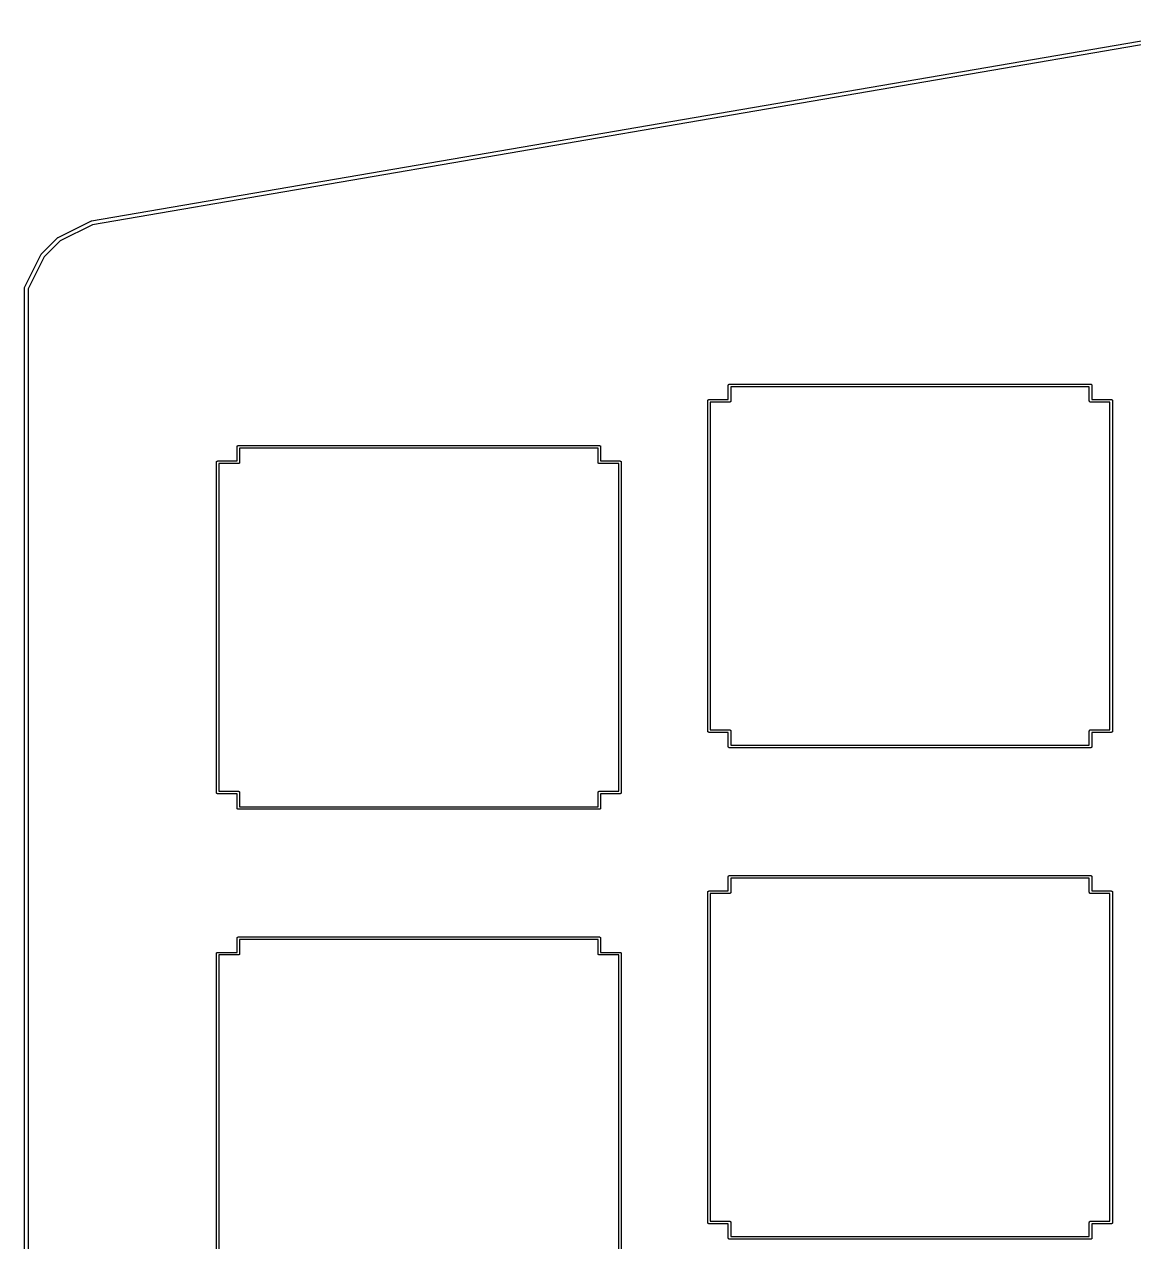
# Model space of a CAD drawing. Extents: x 69 to 219, y -146 to -41.
# Drawn here: x 69.14 to 112.15, y -87.76 to -40.57 of the extents above; entities that cross this region are included whole.
import ezdxf

# ---------------------------------------------------------------- set-up
doc = ezdxf.new("R2010")
doc.units = 0
doc.header["$MEASUREMENT"] = 0
doc.layers.add('BLACK', color=7, linetype='CONTINUOUS')

msp = doc.modelspace()

# ---------------------------------------------------------------- linework, layer by layer
at = {"layer": 'Black'}
for p, q in [((71.7423, -48.1861), (116.192, -40.5661)), ((116.211, -40.715), (71.7786, -48.332)), ((70.4515, -48.8279), (71.7215, -48.1929)), ((71.7786, -48.332), (70.5294, -48.9566)), ((71.7215, -48.1929), (71.732, -48.1898)), ((71.732, -48.1898), (71.7423, -48.1861)), ((69.797, -49.477), (70.432, -48.842)), ((70.5294, -48.9566), (69.9116, -49.5744)), ((70.432, -48.842), (70.4418, -48.8351)), ((70.4418, -48.8351), (70.4515, -48.8279)), ((69.1479, -50.7665), (69.7829, -49.4965)), ((69.7829, -49.4965), (69.7901, -49.4868)), ((69.7901, -49.4868), (69.797, -49.477)), ((69.9116, -49.5744), (69.29, -50.8177)), ((69.14, -50.8), (69.1408, -50.7957)), ((69.14, -60.96), (69.14, -50.8)), ((69.1405, -50.7914), (69.143, -50.783)), ((69.1408, -50.7957), (69.1405, -50.7914)), ((69.143, -50.783), (69.1445, -50.7743)), ((69.1445, -50.7743), (69.1467, -50.7706)), ((69.1467, -50.7706), (69.1479, -50.7665)), ((69.29, -50.8177), (69.29, -60.96)), ((96.437, -54.5629), (96.4377, -54.5586)), ((96.437, -55.1123), (96.437, -54.5629)), ((96.4377, -54.5542), (96.4392, -54.5501)), ((96.4377, -54.5586), (96.4377, -54.5542)), ((96.4392, -54.5501), (96.44, -54.5458)), ((96.44, -54.5458), (96.4422, -54.542)), ((96.4422, -54.542), (96.4437, -54.5379)), ((96.4437, -54.5379), (96.4465, -54.5345)), ((96.4465, -54.5345), (96.4487, -54.5307)), ((96.4487, -54.5307), (96.452, -54.5279)), ((96.452, -54.5279), (96.4548, -54.5246)), ((96.4548, -54.5246), (96.4586, -54.5224)), ((96.4586, -54.5224), (96.462, -54.5196)), ((96.462, -54.5196), (96.4661, -54.5181)), ((96.4661, -54.5181), (96.4699, -54.5159)), ((96.4699, -54.5159), (96.4742, -54.5151)), ((96.4742, -54.5151), (96.4783, -54.5136)), ((96.4783, -54.5136), (96.4827, -54.5136)), ((96.4827, -54.5136), (96.487, -54.5129)), ((96.487, -54.5129), (110.486, -54.5129)), ((96.537, -54.6129), (96.537, -55.1623)), ((110.436, -54.6129), (96.537, -54.6129)), ((110.436, -55.1623), (110.436, -54.6129)), ((110.486, -54.5129), (110.491, -54.5136)), ((110.491, -54.5136), (110.495, -54.5136)), ((110.495, -54.5136), (110.499, -54.5151)), ((110.499, -54.5151), (110.503, -54.5159)), ((110.503, -54.5159), (110.507, -54.5181)), ((110.507, -54.5181), (110.511, -54.5196)), ((110.511, -54.5196), (110.515, -54.5224)), ((110.515, -54.5224), (110.518, -54.5246)), ((110.518, -54.5246), (110.521, -54.5279)), ((110.521, -54.5279), (110.525, -54.5307)), ((110.525, -54.5307), (110.527, -54.5345)), ((110.527, -54.5345), (110.53, -54.5379)), ((110.53, -54.5379), (110.531, -54.542)), ((110.531, -54.542), (110.533, -54.5458)), ((110.533, -54.5458), (110.534, -54.5501)), ((110.534, -54.5501), (110.536, -54.5542)), ((110.536, -54.5542), (110.536, -54.5586)), ((110.536, -54.5586), (110.536, -54.5629)), ((110.536, -54.5629), (110.536, -55.1123)), ((95.6377, -55.1623), (95.6384, -55.158)), ((95.6377, -67.9628), (95.6377, -55.1623)), ((95.6384, -55.1536), (95.6399, -55.1495)), ((95.6384, -55.158), (95.6384, -55.1536)), ((95.6399, -55.1495), (95.6407, -55.1452)), ((95.6407, -55.1452), (95.6429, -55.1414)), ((95.6429, -55.1414), (95.6444, -55.1373)), ((95.6444, -55.1373), (95.6472, -55.1339)), ((95.6472, -55.1339), (95.6494, -55.1301)), ((95.6494, -55.1301), (95.6527, -55.1273)), ((95.6527, -55.1273), (95.6555, -55.124)), ((95.6555, -55.124), (95.6593, -55.1218)), ((95.6593, -55.1218), (95.6627, -55.119)), ((95.6627, -55.119), (95.6668, -55.1175)), ((95.6668, -55.1175), (95.6706, -55.1153)), ((95.6706, -55.1153), (95.6749, -55.1145)), ((95.6749, -55.1145), (95.679, -55.113)), ((95.679, -55.113), (95.6834, -55.113)), ((95.6834, -55.113), (95.6877, -55.1123)), ((95.6877, -55.1123), (96.437, -55.1123)), ((96.487, -55.2123), (95.7377, -55.2123)), ((95.7377, -55.2123), (95.7377, -67.9128)), ((96.4913, -55.2115), (96.487, -55.2123)), ((96.4957, -55.2115), (96.4913, -55.2115)), ((96.4998, -55.21), (96.4957, -55.2115)), ((96.5041, -55.2093), (96.4998, -55.21)), ((96.5079, -55.2071), (96.5041, -55.2093)), ((96.512, -55.2056), (96.5079, -55.2071)), ((96.5153, -55.2028), (96.512, -55.2056)), ((96.5191, -55.2006), (96.5153, -55.2028)), ((96.5219, -55.1972), (96.5191, -55.2006)), ((96.5253, -55.1944), (96.5219, -55.1972)), ((96.5275, -55.1906), (96.5253, -55.1944)), ((96.5303, -55.1873), (96.5275, -55.1906)), ((96.5318, -55.1832), (96.5303, -55.1873)), ((96.534, -55.1794), (96.5318, -55.1832)), ((96.5347, -55.1751), (96.534, -55.1794)), ((96.5362, -55.171), (96.5347, -55.1751)), ((96.537, -55.1623), (96.5362, -55.1666)), ((96.5362, -55.1666), (96.5362, -55.171)), ((110.437, -55.1666), (110.436, -55.1623)), ((110.437, -55.171), (110.437, -55.1666)), ((110.439, -55.1751), (110.437, -55.171)), ((110.439, -55.1794), (110.439, -55.1751)), ((110.441, -55.1832), (110.439, -55.1794)), ((110.443, -55.1873), (110.441, -55.1832)), ((110.446, -55.1906), (110.443, -55.1873)), ((110.448, -55.1944), (110.446, -55.1906)), ((110.451, -55.1972), (110.448, -55.1944)), ((110.454, -55.2006), (110.451, -55.1972)), ((110.458, -55.2028), (110.454, -55.2006)), ((110.461, -55.2056), (110.458, -55.2028)), ((110.465, -55.2071), (110.461, -55.2056)), ((110.469, -55.2093), (110.465, -55.2071)), ((110.473, -55.21), (110.469, -55.2093)), ((110.478, -55.2115), (110.473, -55.21)), ((110.482, -55.2115), (110.478, -55.2115)), ((110.486, -55.2123), (110.482, -55.2115)), ((111.237, -55.2123), (110.486, -55.2123)), ((110.536, -55.1123), (111.287, -55.1123)), ((111.237, -67.9128), (111.237, -55.2123)), ((111.287, -55.1123), (111.291, -55.113)), ((111.291, -55.113), (111.296, -55.113)), ((111.296, -55.113), (111.3, -55.1145)), ((111.3, -55.1145), (111.304, -55.1153)), ((111.304, -55.1153), (111.308, -55.1175)), ((111.308, -55.1175), (111.312, -55.119)), ((111.312, -55.119), (111.315, -55.1218)), ((111.315, -55.1218), (111.319, -55.124)), ((111.319, -55.124), (111.322, -55.1273)), ((111.322, -55.1273), (111.325, -55.1301)), ((111.325, -55.1301), (111.328, -55.1339)), ((111.328, -55.1339), (111.33, -55.1373)), ((111.33, -55.1373), (111.332, -55.1414)), ((111.332, -55.1414), (111.334, -55.1452)), ((111.334, -55.1452), (111.335, -55.1495)), ((111.335, -55.1495), (111.336, -55.1536)), ((111.336, -55.1536), (111.336, -55.158)), ((111.336, -55.158), (111.337, -55.1623)), ((111.337, -55.1623), (111.337, -67.9628)), ((77.3869, -56.9442), (77.3877, -56.9399)), ((77.3869, -57.4935), (77.3869, -56.9442)), ((77.3877, -56.9355), (77.3892, -56.9314)), ((77.3877, -56.9399), (77.3877, -56.9355)), ((77.3892, -56.9314), (77.3899, -56.9271)), ((77.3899, -56.9271), (77.3921, -56.9233)), ((77.3921, -56.9233), (77.3936, -56.9192)), ((77.3936, -56.9192), (77.3964, -56.9158)), ((77.3964, -56.9158), (77.3986, -56.912)), ((77.3986, -56.912), (77.402, -56.9092)), ((77.402, -56.9092), (77.4048, -56.9059)), ((77.4048, -56.9059), (77.4086, -56.9037)), ((77.4086, -56.9037), (77.4119, -56.9009)), ((77.4119, -56.9009), (77.416, -56.8994)), ((77.416, -56.8994), (77.4198, -56.8972)), ((77.4198, -56.8972), (77.4241, -56.8964)), ((77.4241, -56.8964), (77.4282, -56.8949)), ((77.4282, -56.8949), (77.4326, -56.8949)), ((77.4326, -56.8949), (77.4369, -56.8942)), ((77.4369, -56.8942), (91.4365, -56.8942)), ((77.4869, -56.9942), (77.4869, -57.5435)), ((91.3865, -56.9942), (77.4869, -56.9942)), ((91.3865, -57.5435), (91.3865, -56.9942)), ((91.4365, -56.8942), (91.4408, -56.8949)), ((91.4408, -56.8949), (91.4452, -56.8949)), ((91.4452, -56.8949), (91.4493, -56.8964)), ((91.4493, -56.8964), (91.4536, -56.8972)), ((91.4536, -56.8972), (91.4574, -56.8994)), ((91.4574, -56.8994), (91.4615, -56.9009)), ((91.4615, -56.9009), (91.4648, -56.9037)), ((91.4648, -56.9037), (91.4686, -56.9059)), ((91.4686, -56.9059), (91.4714, -56.9092)), ((91.4714, -56.9092), (91.4748, -56.912)), ((91.4748, -56.912), (91.477, -56.9158)), ((91.477, -56.9158), (91.4798, -56.9192)), ((91.4798, -56.9192), (91.4813, -56.9233)), ((91.4813, -56.9233), (91.4835, -56.9271)), ((91.4835, -56.9271), (91.4842, -56.9314)), ((91.4842, -56.9314), (91.4857, -56.9355)), ((91.4857, -56.9355), (91.4857, -56.9399)), ((91.4857, -56.9399), (91.4865, -56.9442)), ((91.4865, -56.9442), (91.4865, -57.4935)), ((76.5877, -57.5435), (76.5884, -57.5392)), ((76.5877, -70.343), (76.5877, -57.5435)), ((76.5884, -57.5348), (76.5899, -57.5307)), ((76.5884, -57.5392), (76.5884, -57.5348)), ((76.5899, -57.5307), (76.5907, -57.5264)), ((76.5907, -57.5264), (76.5929, -57.5226)), ((76.5929, -57.5226), (76.5944, -57.5185)), ((76.5944, -57.5185), (76.5972, -57.5151)), ((76.5972, -57.5151), (76.5994, -57.5113)), ((76.5994, -57.5113), (76.6027, -57.5085)), ((76.6027, -57.5085), (76.6055, -57.5052)), ((76.6055, -57.5052), (76.6093, -57.503)), ((76.6093, -57.503), (76.6127, -57.5002)), ((76.6127, -57.5002), (76.6168, -57.4987)), ((76.6168, -57.4987), (76.6206, -57.4965)), ((76.6206, -57.4965), (76.6249, -57.4957)), ((76.6249, -57.4957), (76.629, -57.4942)), ((76.629, -57.4942), (76.6334, -57.4942)), ((76.6334, -57.4942), (76.6377, -57.4935)), ((76.6377, -57.4935), (77.3869, -57.4935)), ((77.4774, -57.5718), (77.4752, -57.5756)), ((77.4802, -57.5685), (77.4774, -57.5718)), ((77.4817, -57.5644), (77.4802, -57.5685)), ((77.4839, -57.5606), (77.4817, -57.5644)), ((77.4847, -57.5563), (77.4839, -57.5606)), ((77.4862, -57.5522), (77.4847, -57.5563)), ((77.4869, -57.5435), (77.4862, -57.5478)), ((77.4862, -57.5478), (77.4862, -57.5522)), ((91.3872, -57.5478), (91.3865, -57.5435)), ((91.3872, -57.5522), (91.3872, -57.5478)), ((91.3887, -57.5563), (91.3872, -57.5522)), ((91.3895, -57.5606), (91.3887, -57.5563)), ((91.3917, -57.5644), (91.3895, -57.5606)), ((91.3932, -57.5685), (91.3917, -57.5644)), ((91.396, -57.5718), (91.3932, -57.5685)), ((91.3982, -57.5756), (91.396, -57.5718)), ((91.4865, -57.4935), (92.2371, -57.4935)), ((92.2371, -57.4935), (92.2414, -57.4942)), ((92.2414, -57.4942), (92.2458, -57.4942)), ((92.2458, -57.4942), (92.2499, -57.4957)), ((92.2499, -57.4957), (92.2542, -57.4965)), ((92.2542, -57.4965), (92.258, -57.4987)), ((92.258, -57.4987), (92.2621, -57.5002)), ((92.2621, -57.5002), (92.2654, -57.503)), ((92.2654, -57.503), (92.2692, -57.5052)), ((92.2692, -57.5052), (92.272, -57.5085)), ((92.272, -57.5085), (92.2754, -57.5113)), ((92.2754, -57.5113), (92.2776, -57.5151)), ((92.2776, -57.5151), (92.2804, -57.5185)), ((92.2804, -57.5185), (92.2819, -57.5226)), ((92.2819, -57.5226), (92.2841, -57.5264)), ((92.2841, -57.5264), (92.2848, -57.5307)), ((92.2848, -57.5307), (92.2863, -57.5348)), ((92.2863, -57.5348), (92.2863, -57.5392)), ((92.2863, -57.5392), (92.2871, -57.5435)), ((92.2871, -57.5435), (92.2871, -70.343)), ((77.4369, -57.5935), (76.6877, -57.5935)), ((76.6877, -57.5935), (76.6877, -70.293)), ((77.4412, -57.5927), (77.4369, -57.5935)), ((77.4456, -57.5927), (77.4412, -57.5927)), ((77.4497, -57.5912), (77.4456, -57.5927)), ((77.454, -57.5905), (77.4497, -57.5912)), ((77.4578, -57.5883), (77.454, -57.5905)), ((77.4619, -57.5868), (77.4578, -57.5883)), ((77.4653, -57.584), (77.4619, -57.5868)), ((77.4691, -57.5818), (77.4653, -57.584)), ((77.4719, -57.5784), (77.4691, -57.5818)), ((77.4752, -57.5756), (77.4719, -57.5784)), ((91.4015, -57.5784), (91.3982, -57.5756)), ((91.4043, -57.5818), (91.4015, -57.5784)), ((91.4081, -57.584), (91.4043, -57.5818)), ((91.4115, -57.5868), (91.4081, -57.584)), ((91.4156, -57.5883), (91.4115, -57.5868)), ((91.4194, -57.5905), (91.4156, -57.5883)), ((91.4237, -57.5912), (91.4194, -57.5905)), ((91.4278, -57.5927), (91.4237, -57.5912)), ((91.4322, -57.5927), (91.4278, -57.5927)), ((91.4365, -57.5935), (91.4322, -57.5927)), ((92.1871, -57.5935), (91.4365, -57.5935)), ((92.1871, -70.293), (92.1871, -57.5935)), ((69.14, -84.455), (69.14, -60.96)), ((69.29, -60.96), (69.29, -84.455)), ((95.7377, -67.9128), (96.487, -67.9128)), ((96.487, -67.9128), (96.4913, -67.9135)), ((96.4913, -67.9135), (96.4957, -67.9135)), ((96.4957, -67.9135), (96.4998, -67.915)), ((96.4998, -67.915), (96.5041, -67.9158)), ((96.5041, -67.9158), (96.5079, -67.918)), ((96.5079, -67.918), (96.512, -67.9195)), ((96.512, -67.9195), (96.5153, -67.9223)), ((96.5153, -67.9223), (96.5191, -67.9245)), ((96.5191, -67.9245), (96.5219, -67.9278)), ((96.5219, -67.9278), (96.5253, -67.9306)), ((96.5253, -67.9306), (96.5275, -67.9344)), ((96.5275, -67.9344), (96.5303, -67.9378)), ((96.5303, -67.9378), (96.5318, -67.9419)), ((96.5318, -67.9419), (96.534, -67.9457)), ((96.534, -67.9457), (96.5347, -67.95)), ((96.5347, -67.95), (96.5362, -67.9541)), ((96.5362, -67.9541), (96.5362, -67.9585)), ((110.437, -67.9541), (110.439, -67.95)), ((110.437, -67.9585), (110.437, -67.9541)), ((110.439, -67.9457), (110.441, -67.9419)), ((110.439, -67.95), (110.439, -67.9457)), ((110.441, -67.9419), (110.443, -67.9378)), ((110.443, -67.9378), (110.446, -67.9344)), ((110.446, -67.9344), (110.448, -67.9306)), ((110.448, -67.9306), (110.451, -67.9278)), ((110.451, -67.9278), (110.454, -67.9245)), ((110.454, -67.9245), (110.458, -67.9223)), ((110.458, -67.9223), (110.461, -67.9195)), ((110.461, -67.9195), (110.465, -67.918)), ((110.465, -67.918), (110.469, -67.9158)), ((110.469, -67.9158), (110.473, -67.915)), ((110.473, -67.915), (110.478, -67.9135)), ((110.478, -67.9135), (110.482, -67.9135)), ((110.482, -67.9135), (110.486, -67.9128)), ((110.486, -67.9128), (111.237, -67.9128)), ((95.6384, -67.9671), (95.6377, -67.9628)), ((95.6384, -67.9715), (95.6384, -67.9671)), ((95.6399, -67.9756), (95.6384, -67.9715)), ((95.6407, -67.9799), (95.6399, -67.9756)), ((95.6429, -67.9837), (95.6407, -67.9799)), ((95.6444, -67.9878), (95.6429, -67.9837)), ((95.6472, -67.9911), (95.6444, -67.9878)), ((95.6494, -67.9949), (95.6472, -67.9911)), ((95.6527, -67.9977), (95.6494, -67.9949)), ((95.6555, -68.0011), (95.6527, -67.9977)), ((95.6593, -68.0033), (95.6555, -68.0011)), ((95.6627, -68.0061), (95.6593, -68.0033)), ((95.6668, -68.0076), (95.6627, -68.0061)), ((95.6706, -68.0098), (95.6668, -68.0076)), ((95.6749, -68.0105), (95.6706, -68.0098)), ((95.679, -68.012), (95.6749, -68.0105)), ((95.6834, -68.012), (95.679, -68.012)), ((95.6877, -68.0128), (95.6834, -68.012)), ((96.437, -68.0128), (95.6877, -68.0128)), ((96.437, -68.5626), (96.437, -68.0128)), ((96.5362, -67.9585), (96.537, -67.9628)), ((96.537, -67.9628), (96.537, -68.5126)), ((110.436, -67.9628), (110.437, -67.9585)), ((110.436, -68.5126), (110.436, -67.9628)), ((111.287, -68.0128), (110.536, -68.0128)), ((110.536, -68.0128), (110.536, -68.5626)), ((111.291, -68.012), (111.287, -68.0128)), ((111.296, -68.012), (111.291, -68.012)), ((111.3, -68.0105), (111.296, -68.012)), ((111.304, -68.0098), (111.3, -68.0105)), ((111.308, -68.0076), (111.304, -68.0098)), ((111.312, -68.0061), (111.308, -68.0076)), ((111.315, -68.0033), (111.312, -68.0061)), ((111.319, -68.0011), (111.315, -68.0033)), ((111.322, -67.9977), (111.319, -68.0011)), ((111.325, -67.9949), (111.322, -67.9977)), ((111.328, -67.9911), (111.325, -67.9949)), ((111.33, -67.9878), (111.328, -67.9911)), ((111.332, -67.9837), (111.33, -67.9878)), ((111.334, -67.9799), (111.332, -67.9837)), ((111.335, -67.9756), (111.334, -67.9799)), ((111.336, -67.9715), (111.335, -67.9756)), ((111.337, -67.9628), (111.336, -67.9671)), ((111.336, -67.9671), (111.336, -67.9715)), ((96.4377, -68.5669), (96.437, -68.5626)), ((96.4377, -68.5713), (96.4377, -68.5669)), ((96.4392, -68.5754), (96.4377, -68.5713)), ((96.44, -68.5797), (96.4392, -68.5754)), ((96.4422, -68.5835), (96.44, -68.5797)), ((96.4437, -68.5876), (96.4422, -68.5835)), ((96.4465, -68.5909), (96.4437, -68.5876)), ((96.4487, -68.5947), (96.4465, -68.5909)), ((96.452, -68.5975), (96.4487, -68.5947)), ((96.4548, -68.6009), (96.452, -68.5975)), ((96.4586, -68.6031), (96.4548, -68.6009)), ((96.462, -68.6059), (96.4586, -68.6031)), ((96.4661, -68.6074), (96.462, -68.6059)), ((96.4699, -68.6096), (96.4661, -68.6074)), ((96.4742, -68.6103), (96.4699, -68.6096)), ((96.4783, -68.6118), (96.4742, -68.6103)), ((96.4827, -68.6118), (96.4783, -68.6118)), ((96.487, -68.6126), (96.4827, -68.6118)), ((110.486, -68.6126), (96.487, -68.6126)), ((96.537, -68.5126), (110.436, -68.5126)), ((110.491, -68.6118), (110.486, -68.6126)), ((110.495, -68.6118), (110.491, -68.6118)), ((110.499, -68.6103), (110.495, -68.6118)), ((110.503, -68.6096), (110.499, -68.6103)), ((110.507, -68.6074), (110.503, -68.6096)), ((110.511, -68.6059), (110.507, -68.6074)), ((110.515, -68.6031), (110.511, -68.6059)), ((110.518, -68.6009), (110.515, -68.6031)), ((110.521, -68.5975), (110.518, -68.6009)), ((110.525, -68.5947), (110.521, -68.5975)), ((110.527, -68.5909), (110.525, -68.5947)), ((110.53, -68.5876), (110.527, -68.5909)), ((110.531, -68.5835), (110.53, -68.5876)), ((110.533, -68.5797), (110.531, -68.5835)), ((110.534, -68.5754), (110.533, -68.5797)), ((110.536, -68.5713), (110.534, -68.5754)), ((110.536, -68.5626), (110.536, -68.5669)), ((110.536, -68.5669), (110.536, -68.5713)), ((76.6877, -70.293), (77.4369, -70.293)), ((77.4369, -70.293), (77.4412, -70.2937)), ((77.4412, -70.2937), (77.4456, -70.2937)), ((77.4456, -70.2937), (77.4497, -70.2952)), ((77.4497, -70.2952), (77.454, -70.296)), ((77.454, -70.296), (77.4578, -70.2982)), ((77.4578, -70.2982), (77.4619, -70.2997)), ((77.4619, -70.2997), (77.4653, -70.3025)), ((77.4653, -70.3025), (77.4691, -70.3047)), ((77.4691, -70.3047), (77.4719, -70.308)), ((77.4719, -70.308), (77.4752, -70.3108)), ((77.4752, -70.3108), (77.4774, -70.3146)), ((91.396, -70.3146), (91.3982, -70.3108)), ((91.3982, -70.3108), (91.4015, -70.308)), ((91.4015, -70.308), (91.4043, -70.3047)), ((91.4043, -70.3047), (91.4081, -70.3025)), ((91.4081, -70.3025), (91.4115, -70.2997)), ((91.4115, -70.2997), (91.4156, -70.2982)), ((91.4156, -70.2982), (91.4194, -70.296)), ((91.4194, -70.296), (91.4237, -70.2952)), ((91.4237, -70.2952), (91.4278, -70.2937)), ((91.4278, -70.2937), (91.4322, -70.2937)), ((91.4322, -70.2937), (91.4365, -70.293)), ((91.4365, -70.293), (92.1871, -70.293)), ((76.5884, -70.3473), (76.5877, -70.343)), ((76.5884, -70.3517), (76.5884, -70.3473)), ((76.5899, -70.3558), (76.5884, -70.3517)), ((76.5907, -70.3601), (76.5899, -70.3558)), ((76.5929, -70.3639), (76.5907, -70.3601)), ((76.5944, -70.368), (76.5929, -70.3639)), ((76.5972, -70.3713), (76.5944, -70.368)), ((76.5994, -70.3751), (76.5972, -70.3713)), ((76.6027, -70.3779), (76.5994, -70.3751)), ((76.6055, -70.3813), (76.6027, -70.3779)), ((76.6093, -70.3835), (76.6055, -70.3813)), ((76.6127, -70.3863), (76.6093, -70.3835)), ((76.6168, -70.3878), (76.6127, -70.3863)), ((76.6206, -70.39), (76.6168, -70.3878)), ((76.6249, -70.3907), (76.6206, -70.39)), ((76.629, -70.3922), (76.6249, -70.3907)), ((76.6334, -70.3922), (76.629, -70.3922)), ((76.6377, -70.393), (76.6334, -70.3922)), ((77.3869, -70.393), (76.6377, -70.393)), ((77.3869, -70.9438), (77.3869, -70.393)), ((77.4774, -70.3146), (77.4802, -70.318)), ((77.4802, -70.318), (77.4817, -70.3221)), ((77.4817, -70.3221), (77.4839, -70.3259)), ((77.4839, -70.3259), (77.4847, -70.3302)), ((77.4847, -70.3302), (77.4862, -70.3343)), ((77.4862, -70.3343), (77.4862, -70.3387)), ((77.4862, -70.3387), (77.4869, -70.343)), ((77.4869, -70.343), (77.4869, -70.8938)), ((91.3865, -70.343), (91.3872, -70.3387)), ((91.3865, -70.8938), (91.3865, -70.343)), ((91.3872, -70.3343), (91.3887, -70.3302)), ((91.3872, -70.3387), (91.3872, -70.3343)), ((91.3887, -70.3302), (91.3895, -70.3259)), ((91.3895, -70.3259), (91.3917, -70.3221)), ((91.3917, -70.3221), (91.3932, -70.318)), ((91.3932, -70.318), (91.396, -70.3146)), ((92.2371, -70.393), (91.4865, -70.393)), ((91.4865, -70.393), (91.4865, -70.9438)), ((92.2414, -70.3922), (92.2371, -70.393)), ((92.2458, -70.3922), (92.2414, -70.3922)), ((92.2499, -70.3907), (92.2458, -70.3922)), ((92.2542, -70.39), (92.2499, -70.3907)), ((92.258, -70.3878), (92.2542, -70.39)), ((92.2621, -70.3863), (92.258, -70.3878)), ((92.2654, -70.3835), (92.2621, -70.3863)), ((92.2692, -70.3813), (92.2654, -70.3835)), ((92.272, -70.3779), (92.2692, -70.3813)), ((92.2754, -70.3751), (92.272, -70.3779)), ((92.2776, -70.3713), (92.2754, -70.3751)), ((92.2804, -70.368), (92.2776, -70.3713)), ((92.2819, -70.3639), (92.2804, -70.368)), ((92.2841, -70.3601), (92.2819, -70.3639)), ((92.2848, -70.3558), (92.2841, -70.3601)), ((92.2863, -70.3517), (92.2848, -70.3558)), ((92.2871, -70.343), (92.2863, -70.3473)), ((92.2863, -70.3473), (92.2863, -70.3517)), ((77.3877, -70.9481), (77.3869, -70.9438)), ((77.3877, -70.9525), (77.3877, -70.9481)), ((77.3892, -70.9566), (77.3877, -70.9525)), ((77.3899, -70.9609), (77.3892, -70.9566)), ((77.3921, -70.9647), (77.3899, -70.9609)), ((77.3936, -70.9688), (77.3921, -70.9647)), ((77.3964, -70.9721), (77.3936, -70.9688)), ((77.3986, -70.9759), (77.3964, -70.9721)), ((77.402, -70.9787), (77.3986, -70.9759)), ((77.4048, -70.9821), (77.402, -70.9787)), ((77.4086, -70.9843), (77.4048, -70.9821)), ((77.4119, -70.9871), (77.4086, -70.9843)), ((77.416, -70.9886), (77.4119, -70.9871)), ((77.4198, -70.9908), (77.416, -70.9886)), ((77.4241, -70.9915), (77.4198, -70.9908)), ((77.4282, -70.993), (77.4241, -70.9915)), ((77.4326, -70.993), (77.4282, -70.993)), ((77.4369, -70.9938), (77.4326, -70.993)), ((91.4365, -70.9938), (77.4369, -70.9938)), ((77.4869, -70.8938), (91.3865, -70.8938)), ((91.4408, -70.993), (91.4365, -70.9938)), ((91.4452, -70.993), (91.4408, -70.993)), ((91.4493, -70.9915), (91.4452, -70.993)), ((91.4536, -70.9908), (91.4493, -70.9915)), ((91.4574, -70.9886), (91.4536, -70.9908)), ((91.4615, -70.9871), (91.4574, -70.9886)), ((91.4648, -70.9843), (91.4615, -70.9871)), ((91.4686, -70.9821), (91.4648, -70.9843)), ((91.4714, -70.9787), (91.4686, -70.9821)), ((91.4748, -70.9759), (91.4714, -70.9787)), ((91.477, -70.9721), (91.4748, -70.9759)), ((91.4798, -70.9688), (91.477, -70.9721)), ((91.4813, -70.9647), (91.4798, -70.9688)), ((91.4835, -70.9609), (91.4813, -70.9647)), ((91.4842, -70.9566), (91.4835, -70.9609)), ((91.4857, -70.9525), (91.4842, -70.9566)), ((91.4865, -70.9438), (91.4857, -70.9481)), ((91.4857, -70.9481), (91.4857, -70.9525)), ((96.437, -73.6129), (96.4377, -73.6086)), ((96.437, -74.1623), (96.437, -73.6129)), ((96.4377, -73.6042), (96.4392, -73.6001)), ((96.4377, -73.6086), (96.4377, -73.6042)), ((96.4392, -73.6001), (96.44, -73.5958)), ((96.44, -73.5958), (96.4422, -73.592)), ((96.4422, -73.592), (96.4437, -73.5879)), ((96.4437, -73.5879), (96.4465, -73.5845)), ((96.4465, -73.5845), (96.4487, -73.5807)), ((96.4487, -73.5807), (96.452, -73.5779)), ((96.452, -73.5779), (96.4548, -73.5746)), ((96.4548, -73.5746), (96.4586, -73.5724)), ((96.4586, -73.5724), (96.462, -73.5696)), ((96.462, -73.5696), (96.4661, -73.5681)), ((96.4661, -73.5681), (96.4699, -73.5659)), ((96.4699, -73.5659), (96.4742, -73.5651)), ((96.4742, -73.5651), (96.4783, -73.5636)), ((96.4783, -73.5636), (96.4827, -73.5636)), ((96.4827, -73.5636), (96.487, -73.5629)), ((96.487, -73.5629), (110.486, -73.5629)), ((110.486, -73.5629), (110.491, -73.5636)), ((110.491, -73.5636), (110.495, -73.5636)), ((110.495, -73.5636), (110.499, -73.5651)), ((110.499, -73.5651), (110.503, -73.5659)), ((110.503, -73.5659), (110.507, -73.5681)), ((110.507, -73.5681), (110.511, -73.5696)), ((110.511, -73.5696), (110.515, -73.5724)), ((110.515, -73.5724), (110.518, -73.5746)), ((110.518, -73.5746), (110.521, -73.5779)), ((110.521, -73.5779), (110.525, -73.5807)), ((110.525, -73.5807), (110.527, -73.5845)), ((110.527, -73.5845), (110.53, -73.5879)), ((110.53, -73.5879), (110.531, -73.592)), ((110.531, -73.592), (110.533, -73.5958)), ((110.533, -73.5958), (110.534, -73.6001)), ((110.534, -73.6001), (110.536, -73.6042)), ((110.536, -73.6042), (110.536, -73.6086)), ((110.536, -73.6086), (110.536, -73.6129)), ((110.536, -73.6129), (110.536, -74.1623)), ((96.537, -73.6629), (96.537, -74.2123)), ((110.436, -73.6629), (96.537, -73.6629)), ((110.436, -74.2123), (110.436, -73.6629)), ((95.6377, -74.2123), (95.6384, -74.208)), ((95.6377, -87.0128), (95.6377, -74.2123)), ((95.6384, -74.2036), (95.6399, -74.1995)), ((95.6384, -74.208), (95.6384, -74.2036)), ((95.6399, -74.1995), (95.6407, -74.1952)), ((95.6407, -74.1952), (95.6429, -74.1914)), ((95.6429, -74.1914), (95.6444, -74.1873)), ((95.6444, -74.1873), (95.6472, -74.1839)), ((95.6472, -74.1839), (95.6494, -74.1801)), ((95.6494, -74.1801), (95.6527, -74.1773)), ((95.6527, -74.1773), (95.6555, -74.174)), ((95.6555, -74.174), (95.6593, -74.1718)), ((95.6593, -74.1718), (95.6627, -74.169)), ((95.6627, -74.169), (95.6668, -74.1675)), ((95.6668, -74.1675), (95.6706, -74.1653)), ((95.6706, -74.1653), (95.6749, -74.1645)), ((95.6749, -74.1645), (95.679, -74.163)), ((95.679, -74.163), (95.6834, -74.163)), ((95.6834, -74.163), (95.6877, -74.1623)), ((95.6877, -74.1623), (96.437, -74.1623)), ((96.487, -74.2623), (95.7377, -74.2623)), ((95.7377, -74.2623), (95.7377, -86.9628)), ((96.4913, -74.2615), (96.487, -74.2623)), ((96.4957, -74.2615), (96.4913, -74.2615)), ((96.4998, -74.26), (96.4957, -74.2615)), ((96.5041, -74.2593), (96.4998, -74.26)), ((96.5079, -74.2571), (96.5041, -74.2593)), ((96.512, -74.2556), (96.5079, -74.2571)), ((96.5153, -74.2528), (96.512, -74.2556)), ((96.5191, -74.2506), (96.5153, -74.2528)), ((96.5219, -74.2472), (96.5191, -74.2506)), ((96.5253, -74.2444), (96.5219, -74.2472)), ((96.5275, -74.2406), (96.5253, -74.2444)), ((96.5303, -74.2373), (96.5275, -74.2406)), ((96.5318, -74.2332), (96.5303, -74.2373)), ((96.534, -74.2294), (96.5318, -74.2332)), ((96.5347, -74.2251), (96.534, -74.2294)), ((96.5362, -74.221), (96.5347, -74.2251)), ((96.537, -74.2123), (96.5362, -74.2166)), ((96.5362, -74.2166), (96.5362, -74.221)), ((110.437, -74.2166), (110.436, -74.2123)), ((110.437, -74.221), (110.437, -74.2166)), ((110.439, -74.2251), (110.437, -74.221)), ((110.439, -74.2294), (110.439, -74.2251)), ((110.441, -74.2332), (110.439, -74.2294)), ((110.443, -74.2373), (110.441, -74.2332)), ((110.446, -74.2406), (110.443, -74.2373)), ((110.448, -74.2444), (110.446, -74.2406)), ((110.451, -74.2472), (110.448, -74.2444)), ((110.454, -74.2506), (110.451, -74.2472)), ((110.458, -74.2528), (110.454, -74.2506)), ((110.461, -74.2556), (110.458, -74.2528)), ((110.465, -74.2571), (110.461, -74.2556)), ((110.469, -74.2593), (110.465, -74.2571)), ((110.473, -74.26), (110.469, -74.2593)), ((110.478, -74.2615), (110.473, -74.26)), ((110.482, -74.2615), (110.478, -74.2615)), ((110.486, -74.2623), (110.482, -74.2615)), ((111.237, -74.2623), (110.486, -74.2623)), ((110.536, -74.1623), (111.287, -74.1623)), ((111.237, -86.9628), (111.237, -74.2623)), ((111.287, -74.1623), (111.291, -74.163)), ((111.291, -74.163), (111.296, -74.163)), ((111.296, -74.163), (111.3, -74.1645)), ((111.3, -74.1645), (111.304, -74.1653)), ((111.304, -74.1653), (111.308, -74.1675)), ((111.308, -74.1675), (111.312, -74.169)), ((111.312, -74.169), (111.315, -74.1718)), ((111.315, -74.1718), (111.319, -74.174)), ((111.319, -74.174), (111.322, -74.1773)), ((111.322, -74.1773), (111.325, -74.1801)), ((111.325, -74.1801), (111.328, -74.1839)), ((111.328, -74.1839), (111.33, -74.1873)), ((111.33, -74.1873), (111.332, -74.1914)), ((111.332, -74.1914), (111.334, -74.1952)), ((111.334, -74.1952), (111.335, -74.1995)), ((111.335, -74.1995), (111.336, -74.2036)), ((111.336, -74.2036), (111.336, -74.208)), ((111.336, -74.208), (111.337, -74.2123)), ((111.337, -74.2123), (111.337, -87.0128)), ((77.3899, -75.9771), (77.3921, -75.9733)), ((77.3921, -75.9733), (77.3936, -75.9692)), ((77.3936, -75.9692), (77.3964, -75.9658)), ((77.3964, -75.9658), (77.3986, -75.962)), ((77.3986, -75.962), (77.402, -75.9592)), ((77.402, -75.9592), (77.4048, -75.9559)), ((77.4048, -75.9559), (77.4086, -75.9537)), ((77.4086, -75.9537), (77.4119, -75.9509)), ((77.4119, -75.9509), (77.416, -75.9494)), ((77.416, -75.9494), (77.4198, -75.9472)), ((77.4198, -75.9472), (77.4241, -75.9464)), ((77.4241, -75.9464), (77.4282, -75.9449)), ((77.4282, -75.9449), (77.4326, -75.9449)), ((77.4326, -75.9449), (77.4369, -75.9442)), ((77.4369, -75.9442), (91.4365, -75.9442)), ((91.4365, -75.9442), (91.4408, -75.9449)), ((91.4408, -75.9449), (91.4452, -75.9449)), ((91.4452, -75.9449), (91.4493, -75.9464)), ((91.4493, -75.9464), (91.4536, -75.9472)), ((91.4536, -75.9472), (91.4574, -75.9494)), ((91.4574, -75.9494), (91.4615, -75.9509)), ((91.4615, -75.9509), (91.4648, -75.9537)), ((91.4648, -75.9537), (91.4686, -75.9559)), ((91.4686, -75.9559), (91.4714, -75.9592)), ((91.4714, -75.9592), (91.4748, -75.962)), ((91.4748, -75.962), (91.477, -75.9658)), ((91.477, -75.9658), (91.4798, -75.9692)), ((91.4798, -75.9692), (91.4813, -75.9733)), ((91.4813, -75.9733), (91.4835, -75.9771)), ((77.3869, -75.9942), (77.3877, -75.9899)), ((77.3869, -76.5435), (77.3869, -75.9942)), ((77.3877, -75.9855), (77.3892, -75.9814)), ((77.3877, -75.9899), (77.3877, -75.9855)), ((77.3892, -75.9814), (77.3899, -75.9771)), ((77.4869, -76.0442), (77.4869, -76.5935)), ((91.3865, -76.0442), (77.4869, -76.0442)), ((91.3865, -76.5935), (91.3865, -76.0442)), ((91.4835, -75.9771), (91.4842, -75.9814)), ((91.4842, -75.9814), (91.4857, -75.9855)), ((91.4857, -75.9855), (91.4857, -75.9899)), ((91.4857, -75.9899), (91.4865, -75.9942)), ((91.4865, -75.9942), (91.4865, -76.5435)), ((76.5877, -76.5935), (76.5884, -76.5892)), ((76.5877, -89.393), (76.5877, -76.5935)), ((76.5884, -76.5848), (76.5899, -76.5807)), ((76.5884, -76.5892), (76.5884, -76.5848)), ((76.5899, -76.5807), (76.5907, -76.5764)), ((76.5907, -76.5764), (76.5929, -76.5726)), ((76.5929, -76.5726), (76.5944, -76.5685)), ((76.5944, -76.5685), (76.5972, -76.5651)), ((76.5972, -76.5651), (76.5994, -76.5613)), ((76.5994, -76.5613), (76.6027, -76.5585)), ((76.6027, -76.5585), (76.6055, -76.5552)), ((76.6055, -76.5552), (76.6093, -76.553)), ((76.6093, -76.553), (76.6127, -76.5502)), ((76.6127, -76.5502), (76.6168, -76.5487)), ((76.6168, -76.5487), (76.6206, -76.5465)), ((76.6206, -76.5465), (76.6249, -76.5457)), ((76.6249, -76.5457), (76.629, -76.5442)), ((76.629, -76.5442), (76.6334, -76.5442)), ((76.6334, -76.5442), (76.6377, -76.5435)), ((76.6377, -76.5435), (77.3869, -76.5435)), ((77.4369, -76.6435), (76.6877, -76.6435)), ((76.6877, -76.6435), (76.6877, -89.343)), ((77.4412, -76.6427), (77.4369, -76.6435)), ((77.4456, -76.6427), (77.4412, -76.6427)), ((77.4497, -76.6412), (77.4456, -76.6427)), ((77.454, -76.6405), (77.4497, -76.6412)), ((77.4578, -76.6383), (77.454, -76.6405)), ((77.4619, -76.6368), (77.4578, -76.6383)), ((77.4653, -76.634), (77.4619, -76.6368)), ((77.4691, -76.6318), (77.4653, -76.634)), ((77.4719, -76.6284), (77.4691, -76.6318)), ((77.4752, -76.6256), (77.4719, -76.6284)), ((77.4774, -76.6218), (77.4752, -76.6256)), ((77.4802, -76.6185), (77.4774, -76.6218)), ((77.4817, -76.6144), (77.4802, -76.6185)), ((77.4839, -76.6106), (77.4817, -76.6144)), ((77.4847, -76.6063), (77.4839, -76.6106)), ((77.4862, -76.6022), (77.4847, -76.6063)), ((77.4869, -76.5935), (77.4862, -76.5978)), ((77.4862, -76.5978), (77.4862, -76.6022)), ((91.3872, -76.5978), (91.3865, -76.5935)), ((91.3872, -76.6022), (91.3872, -76.5978)), ((91.3887, -76.6063), (91.3872, -76.6022)), ((91.3895, -76.6106), (91.3887, -76.6063)), ((91.3917, -76.6144), (91.3895, -76.6106)), ((91.3932, -76.6185), (91.3917, -76.6144)), ((91.396, -76.6218), (91.3932, -76.6185)), ((91.3982, -76.6256), (91.396, -76.6218)), ((91.4015, -76.6284), (91.3982, -76.6256)), ((91.4043, -76.6318), (91.4015, -76.6284)), ((91.4081, -76.634), (91.4043, -76.6318)), ((91.4115, -76.6368), (91.4081, -76.634)), ((91.4156, -76.6383), (91.4115, -76.6368)), ((91.4194, -76.6405), (91.4156, -76.6383)), ((91.4237, -76.6412), (91.4194, -76.6405)), ((91.4278, -76.6427), (91.4237, -76.6412)), ((91.4322, -76.6427), (91.4278, -76.6427)), ((91.4365, -76.6435), (91.4322, -76.6427)), ((92.1871, -76.6435), (91.4365, -76.6435)), ((91.4865, -76.5435), (92.2371, -76.5435)), ((92.1871, -89.343), (92.1871, -76.6435)), ((92.2371, -76.5435), (92.2414, -76.5442)), ((92.2414, -76.5442), (92.2458, -76.5442)), ((92.2458, -76.5442), (92.2499, -76.5457)), ((92.2499, -76.5457), (92.2542, -76.5465)), ((92.2542, -76.5465), (92.258, -76.5487)), ((92.258, -76.5487), (92.2621, -76.5502)), ((92.2621, -76.5502), (92.2654, -76.553)), ((92.2654, -76.553), (92.2692, -76.5552)), ((92.2692, -76.5552), (92.272, -76.5585)), ((92.272, -76.5585), (92.2754, -76.5613)), ((92.2754, -76.5613), (92.2776, -76.5651)), ((92.2776, -76.5651), (92.2804, -76.5685)), ((92.2804, -76.5685), (92.2819, -76.5726)), ((92.2819, -76.5726), (92.2841, -76.5764)), ((92.2841, -76.5764), (92.2848, -76.5807)), ((92.2848, -76.5807), (92.2863, -76.5848)), ((92.2863, -76.5848), (92.2863, -76.5892)), ((92.2863, -76.5892), (92.2871, -76.5935)), ((92.2871, -76.5935), (92.2871, -89.393)), ((69.14, -131.445), (69.14, -84.455)), ((69.29, -84.455), (69.29, -131.445)), ((95.6384, -87.0171), (95.6377, -87.0128)), ((95.6384, -87.0215), (95.6384, -87.0171)), ((95.6399, -87.0256), (95.6384, -87.0215)), ((95.6407, -87.0299), (95.6399, -87.0256)), ((95.6429, -87.0337), (95.6407, -87.0299)), ((95.6444, -87.0378), (95.6429, -87.0337)), ((95.6472, -87.0411), (95.6444, -87.0378)), ((95.6494, -87.0449), (95.6472, -87.0411)), ((95.6527, -87.0477), (95.6494, -87.0449)), ((95.6555, -87.0511), (95.6527, -87.0477)), ((95.6593, -87.0533), (95.6555, -87.0511)), ((95.6627, -87.0561), (95.6593, -87.0533)), ((95.6668, -87.0576), (95.6627, -87.0561)), ((95.6706, -87.0598), (95.6668, -87.0576)), ((95.6749, -87.0605), (95.6706, -87.0598)), ((95.679, -87.062), (95.6749, -87.0605)), ((95.6834, -87.062), (95.679, -87.062)), ((95.6877, -87.0628), (95.6834, -87.062)), ((96.437, -87.0628), (95.6877, -87.0628)), ((95.7377, -86.9628), (96.487, -86.9628)), ((96.437, -87.6126), (96.437, -87.0628)), ((96.487, -86.9628), (96.4913, -86.9635)), ((96.4913, -86.9635), (96.4957, -86.9635)), ((96.4957, -86.9635), (96.4998, -86.965)), ((96.4998, -86.965), (96.5041, -86.9658)), ((96.5041, -86.9658), (96.5079, -86.968)), ((96.5079, -86.968), (96.512, -86.9695)), ((96.512, -86.9695), (96.5153, -86.9723)), ((96.5153, -86.9723), (96.5191, -86.9745)), ((96.5191, -86.9745), (96.5219, -86.9778)), ((96.5219, -86.9778), (96.5253, -86.9806)), ((96.5253, -86.9806), (96.5275, -86.9844)), ((96.5275, -86.9844), (96.5303, -86.9878)), ((96.5303, -86.9878), (96.5318, -86.9919)), ((96.5318, -86.9919), (96.534, -86.9957)), ((96.534, -86.9957), (96.5347, -87)), ((96.5347, -87), (96.5362, -87.0041)), ((96.5362, -87.0041), (96.5362, -87.0085)), ((96.5362, -87.0085), (96.537, -87.0128)), ((96.537, -87.0128), (96.537, -87.5626)), ((110.436, -87.0128), (110.437, -87.0085)), ((110.436, -87.5626), (110.436, -87.0128)), ((110.437, -87.0041), (110.439, -87)), ((110.437, -87.0085), (110.437, -87.0041)), ((110.439, -86.9957), (110.441, -86.9919)), ((110.439, -87), (110.439, -86.9957)), ((110.441, -86.9919), (110.443, -86.9878)), ((110.443, -86.9878), (110.446, -86.9844)), ((110.446, -86.9844), (110.448, -86.9806)), ((110.448, -86.9806), (110.451, -86.9778)), ((110.451, -86.9778), (110.454, -86.9745)), ((110.454, -86.9745), (110.458, -86.9723)), ((110.458, -86.9723), (110.461, -86.9695)), ((110.461, -86.9695), (110.465, -86.968)), ((110.465, -86.968), (110.469, -86.9658)), ((110.469, -86.9658), (110.473, -86.965)), ((110.473, -86.965), (110.478, -86.9635)), ((110.478, -86.9635), (110.482, -86.9635)), ((110.482, -86.9635), (110.486, -86.9628)), ((110.486, -86.9628), (111.237, -86.9628)), ((111.287, -87.0628), (110.536, -87.0628)), ((110.536, -87.0628), (110.536, -87.6126)), ((111.291, -87.062), (111.287, -87.0628)), ((111.296, -87.062), (111.291, -87.062)), ((111.3, -87.0605), (111.296, -87.062)), ((111.304, -87.0598), (111.3, -87.0605)), ((111.308, -87.0576), (111.304, -87.0598)), ((111.312, -87.0561), (111.308, -87.0576)), ((111.315, -87.0533), (111.312, -87.0561)), ((111.319, -87.0511), (111.315, -87.0533)), ((111.322, -87.0477), (111.319, -87.0511)), ((111.325, -87.0449), (111.322, -87.0477)), ((111.328, -87.0411), (111.325, -87.0449)), ((111.33, -87.0378), (111.328, -87.0411)), ((111.332, -87.0337), (111.33, -87.0378)), ((111.334, -87.0299), (111.332, -87.0337)), ((111.335, -87.0256), (111.334, -87.0299)), ((111.336, -87.0215), (111.335, -87.0256)), ((111.337, -87.0128), (111.336, -87.0171)), ((111.336, -87.0171), (111.336, -87.0215)), ((96.4377, -87.6169), (96.437, -87.6126)), ((96.4377, -87.6213), (96.4377, -87.6169)), ((96.4392, -87.6254), (96.4377, -87.6213)), ((96.44, -87.6297), (96.4392, -87.6254)), ((96.4422, -87.6335), (96.44, -87.6297)), ((96.4437, -87.6376), (96.4422, -87.6335)), ((96.4465, -87.6409), (96.4437, -87.6376)), ((96.4487, -87.6447), (96.4465, -87.6409)), ((96.452, -87.6475), (96.4487, -87.6447)), ((96.4548, -87.6509), (96.452, -87.6475)), ((96.4586, -87.6531), (96.4548, -87.6509)), ((96.462, -87.6559), (96.4586, -87.6531)), ((96.4661, -87.6574), (96.462, -87.6559)), ((96.4699, -87.6596), (96.4661, -87.6574)), ((96.4742, -87.6603), (96.4699, -87.6596)), ((96.4783, -87.6618), (96.4742, -87.6603)), ((96.4827, -87.6618), (96.4783, -87.6618)), ((96.487, -87.6626), (96.4827, -87.6618)), ((110.486, -87.6626), (96.487, -87.6626)), ((96.537, -87.5626), (110.436, -87.5626)), ((110.491, -87.6618), (110.486, -87.6626)), ((110.495, -87.6618), (110.491, -87.6618)), ((110.499, -87.6603), (110.495, -87.6618)), ((110.503, -87.6596), (110.499, -87.6603)), ((110.507, -87.6574), (110.503, -87.6596)), ((110.511, -87.6559), (110.507, -87.6574)), ((110.515, -87.6531), (110.511, -87.6559)), ((110.518, -87.6509), (110.515, -87.6531)), ((110.521, -87.6475), (110.518, -87.6509)), ((110.525, -87.6447), (110.521, -87.6475)), ((110.527, -87.6409), (110.525, -87.6447)), ((110.53, -87.6376), (110.527, -87.6409)), ((110.531, -87.6335), (110.53, -87.6376)), ((110.533, -87.6297), (110.531, -87.6335)), ((110.534, -87.6254), (110.533, -87.6297)), ((110.536, -87.6213), (110.534, -87.6254)), ((110.536, -87.6126), (110.536, -87.6169)), ((110.536, -87.6169), (110.536, -87.6213))]:
    msp.add_line(p, q, dxfattribs=at)

doc.saveas('drawing.dxf')
